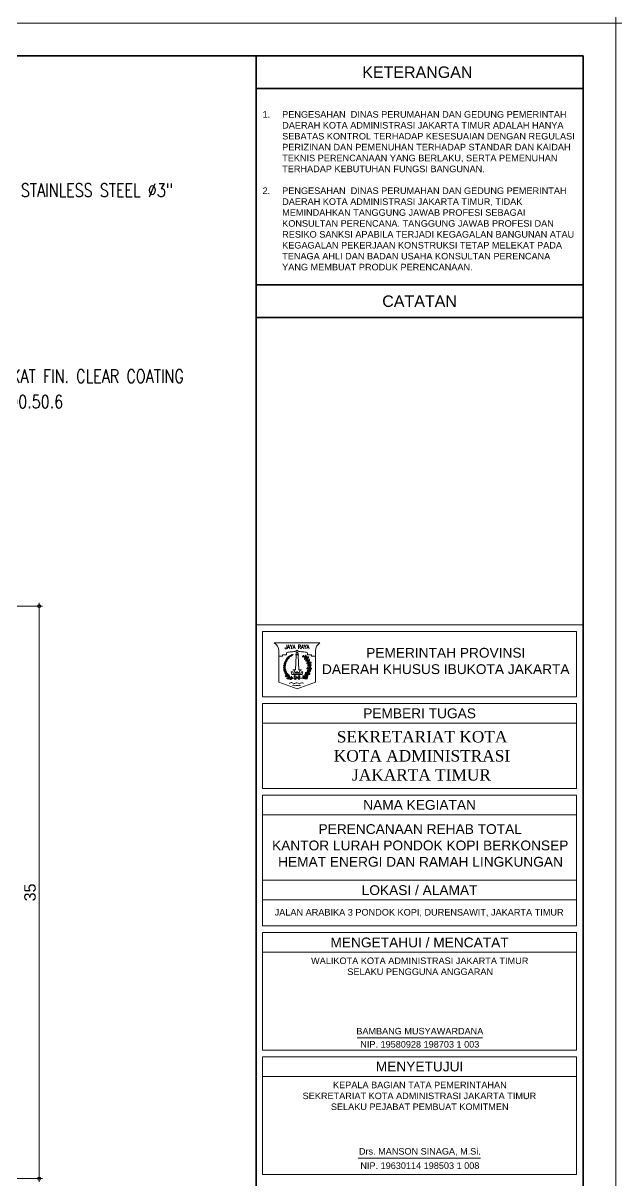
# Model space of a CAD drawing. Header units: millimetres. Extents: x -11 to 1625, y -267 to 180.
# Drawn here: x 893.1 to 911.21, y -27.36 to 8 of the extents above; entities that cross this region are included whole.
import ezdxf
from ezdxf import colors
from ezdxf.entities.mleader import LeaderData, LeaderLine
from ezdxf.enums import TextEntityAlignment as Align
from ezdxf.math import Vec2, Vec3

# ---------------------------------------------------------------- set-up
doc = ezdxf.new("R2010")
doc.units = ezdxf.units.MM
for name, color, linetype, lineweight in [('ars', 11, 'Continuous', 5), ('GRS KOP', 1, 'Continuous', 35), ('kop', 7, 'Continuous', 20), ('TEXT KETERANGAN', 7, 'Continuous', 9), ('u', 6, 'Continuous', 20)]:
    doc.layers.add(name, color=color, linetype=linetype, lineweight=lineweight)
doc.styles.add('ATTR', font='romans.shx', dxfattribs={"width": 0.8, "height": 1.735066})
doc.styles.add('BARU', font='complex.shx')
doc.styles.get("Standard").update_dxf_attribs({"font": 'ARIALUNI.TTF'})
doc.dimstyles.new('SK 50', dxfattribs={"dimtxt": 0.25, "dimasz": 0.1, "dimexe": 0, "dimexo": 0, "dimgap": 0.1, "dimtad": 1, "dimdec": 0, "dimlfac": 50, "dimzin": 12, "dimdsep": 46, "dimtxsty": 'Standard', "dimblk": 'BULAT', "dimcen": 0.1, "dimclrd": 256, "dimclre": 256, "dimclrt": 256, "dimadec": 0, "dimazin": 3, "dimtfac": 1, "dimtdec": 0, "dimtofl": 0, "dimtmove": 0, "dimatfit": 3, "dimldrblk": 'BULAT', "dimfxl": 0, "dimtolj": 1, "dimtzin": 0, "dimlwd": -1, "dimlwe": -1, "dimarcsym": 0})

# ---------------------------------------------------------------- blocks, each defined once
blk = doc.blocks.new('BULAT')
for p, q in [((-1, 0), (1, 0)), ((0, -1), (0, 1))]:
    blk.add_line(p, q)
blk.add_circle((0, 0), 0.5)
blk = doc.blocks.new('*D499')
at = {"layer": 'Defpoints', "color": 0, "ltscale": 0.15}
for p in [(891.18, -9.827), (891.18, -27.327), (893.586, -27.327)]:
    blk.add_point(p, dxfattribs=at)
at = {"layer": 'u', "ltscale": 0.15}
for p, q in [((891.18, -9.827), (893.586, -9.827)), ((893.586, -9.927), (893.586, -27.227)), ((891.18, -27.327), (893.586, -27.327))]:
    blk.add_line(p, q, dxfattribs=at)
at = {"layer": 'u', "ltscale": 0.15, "xscale": 0.1, "yscale": 0.1, "zscale": 0.1}
for p, rotation in [((893.586, -9.827), 90), ((893.586, -27.327), 270)]:
    blk.add_blockref('BULAT', p, dxfattribs=dict(at, rotation=rotation))
at = {"layer": 'u', "ltscale": 0.15, "insert": (893.307, -18.577), "char_height": 0.35, "attachment_point": 5, "rotation": 90}
blk.add_mtext('\\A1;35', dxfattribs=at)
blk = doc.blocks.new('kop')
at = {"layer": 'ars'}
for p, q in [((74.521, 35.599), (74.496, 35.614)), ((74.534, 35.595), (74.538, 35.581)), ((74.578, 35.526), (74.553, 35.541)), ((74.578, 35.526), (74.581, 35.555)), ((74.6, 35.468), (74.612, 35.457)), ((74.614, 35.467), (74.614, 35.452)), ((74.634, 35.366), (74.615, 35.388)), ((74.634, 35.366), (74.643, 35.394)), ((74.537, 35.048), (74.537, 35.078)), ((74.552, 35.066), (74.578, 35.081)), ((74.621, 35.202), (74.607, 35.228)), ((74.621, 35.202), (74.64, 35.225)), ((74.631, 35.289), (74.635, 35.273)), ((74.642, 35.304), (74.637, 35.29)), ((74.472, 34.989), (74.502, 34.992))]:
    blk.add_line(p, q, dxfattribs=at)
for centre, radius, start, end in [((73.906, 35.362), 0.061, 172.3995, 236.8608), ((73.812, 35.319), 0.061, 352.3995, 56.8608), ((73.916, 35.414), 0.061, 164.619, 229.0804), ((73.817, 35.384), 0.061, 344.619, 49.0804), ((73.933, 35.316), 0.061, 120.6799, 185.1412), ((74.278, 35.315), 0.405, 114.0856, 237.6325), ((73.842, 35.364), 0.061, 300.6799, 5.1412), ((73.923, 35.456), 0.0488, 158.8649, 223.3262), ((73.852, 35.424), 0.061, 292.8994, 357.3608), ((73.937, 35.365), 0.061, 112.8994, 177.3608), ((73.842, 35.44), 0.0488, 338.8649, 43.3262), ((73.873, 35.469), 0.0488, 287.1453, 351.6066), ((73.935, 35.415), 0.0488, 107.1453, 171.6066), ((73.942, 35.493), 0.0488, 150.2996, 214.761), ((73.859, 35.489), 0.0488, 330.2996, 34.761), ((73.948, 35.451), 0.0488, 98.58, 163.0414), ((73.894, 35.513), 0.0488, 278.58, 343.0414), ((73.961, 35.528), 0.0488, 145.7989, 210.2603), ((73.879, 35.531), 0.0488, 325.7989, 30.2603), ((73.916, 35.552), 0.0488, 274.0793, 338.5407), ((73.965, 35.485), 0.0488, 94.0793, 158.5407), ((73.985, 35.56), 0.0488, 139.3679, 203.8292), ((73.904, 35.572), 0.0488, 319.3679, 23.8292), ((73.984, 35.517), 0.0488, 87.6483, 152.1096), ((73.943, 35.589), 0.0488, 267.6483, 332.1096), ((74.012, 35.589), 0.0488, 133.8416, 198.303), ((73.932, 35.609), 0.0488, 313.8416, 18.303), ((74.007, 35.547), 0.0488, 82.122, 146.5834), ((73.973, 35.622), 0.0488, 262.122, 326.5834), ((74.036, 35.612), 0.0439, 126.6239, 191.0853), ((73.967, 35.639), 0.0439, 306.6239, 11.0853), ((74.026, 35.575), 0.0439, 74.9043, 139.3657), ((74.005, 35.646), 0.0439, 254.9043, 319.3657), ((74, 35.656), 0.0352, 303.961, 8.4223), ((74.054, 35.632), 0.0352, 123.961, 188.4223), ((74.045, 35.603), 0.0352, 72.2414, 136.7027), ((74.03, 35.66), 0.0352, 252.2414, 316.7027), ((74.027, 35.676), 0.0352, 297.7406, 2.2019), ((74.078, 35.647), 0.0352, 117.7406, 182.2019), ((74.066, 35.619), 0.0352, 66.021, 130.4823), ((74.057, 35.677), 0.0352, 246.021, 310.4823), ((74.097, 35.661), 0.0281, 113.4007, 177.862), ((74.058, 35.688), 0.0281, 293.4007, 357.862), ((74.086, 35.64), 0.0281, 61.6811, 126.1424), ((74.082, 35.687), 0.0281, 241.6811, 306.1424), ((74.082, 35.701), 0.0281, 293.4007, 357.862), ((74.121, 35.674), 0.0281, 113.4007, 177.862), ((74.11, 35.653), 0.0281, 61.6811, 126.1424), ((74.106, 35.7), 0.0281, 241.6811, 306.1424), ((74.117, 35.713), 0.0281, 260.9368, 325.3982), ((74.136, 35.669), 0.0281, 80.9368, 145.3982), ((74.232, 35.315), 0.405, 302.3675, 44.4851), ((74.485, 35.674), 0.0613, 235.5154, 280.6207), ((74.445, 35.613), 0.0507, 1.4248, 71.624), ((74.541, 35.601), 0.0613, 235.5154, 280.6207), ((74.589, 35.652), 0.0795, 151.1819, 225.9956), ((74.502, 35.54), 0.0507, 1.4248, 71.624), ((74.526, 35.44), 0.0795, 20.9123, 95.7261), ((74.592, 35.547), 0.0795, 200.9123, 275.7261), ((74.464, 35.633), 0.0795, 331.1819, 45.9956), ((74.611, 35.596), 0.0507, 162.5946, 232.7938), ((74.623, 35.449), 0.0613, 217.2288, 262.3342), ((74.538, 35.6), 0.0613, 313.598, 358.7033), ((74.663, 35.361), 0.0795, 171.1641, 245.9779), ((74.552, 35.301), 0.0795, 351.1641, 65.9779), ((74.566, 35.403), 0.0507, 343.1383, 53.3375), ((74.684, 35.504), 0.0795, 133.1999, 208.0136), ((74.559, 35.525), 0.0795, 313.1999, 28.0136), ((74.682, 35.427), 0.0507, 150.0679, 220.2671), ((74.721, 35.315), 0.0795, 113.3027, 188.1164), ((74.611, 35.377), 0.0795, 293.3027, 8.1164), ((74.611, 35.447), 0.0613, 301.0712, 346.1766), ((73.816, 35.253), 0.061, 2.2926, 66.7539), ((73.901, 35.312), 0.061, 182.2926, 246.7539), ((73.829, 35.191), 0.061, 12.6628, 77.1241), ((73.902, 35.264), 0.061, 192.6628, 257.1241), ((73.907, 35.225), 0.061, 200.2151, 264.6765), ((73.844, 35.143), 0.061, 20.2151, 84.6765), ((73.921, 35.183), 0.061, 206.1601, 270.6214), ((73.867, 35.095), 0.061, 26.1601, 90.6214), ((73.936, 35.271), 0.061, 130.573, 195.0343), ((73.837, 35.302), 0.061, 310.573, 15.0343), ((73.943, 35.23), 0.061, 140.9432, 205.4045), ((73.841, 35.243), 0.061, 320.9432, 25.4045), ((73.941, 35.145), 0.061, 208.508, 272.9693), ((73.891, 35.055), 0.061, 28.508, 92.9693), ((73.957, 35.19), 0.061, 140.9432, 205.4045), ((73.854, 35.203), 0.061, 320.9432, 25.4045), ((73.921, 35.015), 0.061, 40.0311, 104.4924), ((73.953, 35.113), 0.061, 220.0311, 284.4924), ((73.974, 35.153), 0.061, 146.9028, 211.3642), ((73.871, 35.155), 0.061, 326.9028, 31.3642), ((73.956, 34.978), 0.061, 49.2006, 113.662), ((73.971, 35.08), 0.061, 229.2006, 293.662), ((73.997, 35.115), 0.061, 146.6953, 211.1566), ((73.893, 35.117), 0.061, 326.6953, 31.1566), ((74.021, 35.084), 0.061, 144.8635, 209.3249), ((73.918, 35.089), 0.061, 324.8635, 29.3249), ((74.049, 35.054), 0.061, 144.4903, 208.9516), ((73.946, 35.059), 0.061, 324.4903, 28.9516), ((74.08, 35.031), 0.061, 156.1803, 220.6416), ((73.978, 35.016), 0.061, 336.1803, 40.6416), ((74.567, 35.052), 0.0795, 137.1076, 211.9214), ((74.441, 35.064), 0.0795, 317.1076, 31.9214), ((74.547, 34.969), 0.0507, 83.4432, 153.6424), ((74.569, 34.993), 0.0612, 69.8962, 144.7099), ((74.541, 35.085), 0.0612, 249.8962, 324.7099), ((74.582, 35.119), 0.0613, 176.9872, 222.0926), ((74.509, 35.12), 0.0507, 302.8967, 13.0959), ((74.644, 35.186), 0.0795, 153.0891, 227.9029), ((74.627, 35.286), 0.0613, 205.6201, 250.7254), ((74.52, 35.163), 0.0795, 333.0891, 47.9029), ((74.629, 35.078), 0.0507, 106.5818, 176.781), ((74.591, 35.141), 0.0613, 257.5851, 302.6905), ((74.562, 35.252), 0.0507, 331.5296, 41.7288), ((74.602, 35.228), 0.0795, 271.02, 345.8338), ((74.68, 35.129), 0.0795, 91.02, 165.8338), ((74.688, 35.241), 0.0507, 128.2781, 198.4773), ((74.63, 35.285), 0.0613, 279.2815, 324.3868), ((73.99, 34.949), 0.061, 44.4223, 108.8836), ((74.014, 35.049), 0.061, 224.4223, 288.8836), ((74.537, 35.042), 0.0613, 234.4466, 279.5519)]:
    blk.add_arc(centre, radius, start, end, dxfattribs=at)
at = {"layer": 'ars', "color": 11}
for centre, radius, start, end in [((74.491, 34.995), 0.0613, 158.8696, 203.9749), ((74.422, 35.02), 0.0507, 284.779, 354.9783), ((74.44, 34.986), 0.016, 270, 302.3675)]:
    blk.add_arc(centre, radius, start, end, dxfattribs=at)
at = {"layer": 'ars'}
for points, start_tangent, end_tangent in [([(74.461, 35.651), (74.466, 35.634), (74.45, 35.624), (74.429, 35.623), (74.426, 35.64), (74.439, 35.661), (74.444, 35.672), (74.461, 35.663), (74.461, 35.651)], (0.714442, -0.699695), (0.714442, -0.699695)), ([(74.518, 35.578), (74.523, 35.561), (74.507, 35.551), (74.486, 35.55), (74.483, 35.567), (74.496, 35.588), (74.501, 35.599), (74.518, 35.589), (74.518, 35.578)], (0.714442, -0.699695), (0.714442, -0.699695)), ([(74.594, 35.435), (74.593, 35.416), (74.574, 35.412), (74.555, 35.418), (74.556, 35.435), (74.576, 35.451), (74.584, 35.459), (74.597, 35.445), (74.594, 35.435)], (0.458819, -0.88853), (0.458819, -0.88853)), ([(74.571, 35.605), (74.582, 35.591), (74.6, 35.598), (74.612, 35.615), (74.601, 35.627), (74.576, 35.629), (74.564, 35.631), (74.562, 35.612), (74.571, 35.605)], (0.149901, -0.988701), (0.149901, -0.988701)), ([(74.644, 35.445), (74.652, 35.429), (74.671, 35.432), (74.687, 35.445), (74.678, 35.46), (74.654, 35.467), (74.643, 35.472), (74.637, 35.453), (74.644, 35.445)], (-0.068112, -0.997678), (-0.068112, -0.997678)), ([(74.463, 35.013), (74.447, 35.004), (74.433, 35.018), (74.428, 35.037), (74.443, 35.045), (74.467, 35.037), (74.479, 35.034), (74.474, 35.016), (74.463, 35.013)], (-0.515761, -0.856733), (-0.515761, -0.856733)), ([(74.551, 35.127), (74.539, 35.113), (74.521, 35.122), (74.51, 35.139), (74.522, 35.151), (74.547, 35.151), (74.559, 35.152), (74.56, 35.133), (74.551, 35.127)], (-0.223771, -0.974642), (-0.223771, -0.974642)), ([(74.549, 35.011), (74.537, 34.997), (74.548, 34.981), (74.566, 34.972), (74.576, 34.985), (74.573, 35.01), (74.573, 35.022), (74.554, 35.021), (74.549, 35.011)], (-0.942817, -0.33331), (-0.942817, -0.33331)), ([(74.596, 35.277), (74.591, 35.26), (74.572, 35.259), (74.554, 35.269), (74.559, 35.285), (74.581, 35.297), (74.591, 35.303), (74.601, 35.287), (74.596, 35.277)], (0.270637, -0.962681), (0.270637, -0.962681)), ([(74.614, 35.117), (74.608, 35.1), (74.624, 35.089), (74.645, 35.088), (74.649, 35.104), (74.636, 35.126), (74.631, 35.137), (74.614, 35.128), (74.614, 35.117)], (-0.735998, -0.676983), (-0.735998, -0.676983)), ([(74.66, 35.272), (74.661, 35.253), (74.68, 35.25), (74.699, 35.256), (74.697, 35.273), (74.677, 35.288), (74.669, 35.297), (74.656, 35.282), (74.66, 35.272)], (-0.433585, -0.901113), (-0.433585, -0.901113))]:
    blk.add_spline(points, degree=3, dxfattribs=dict(at, start_tangent=start_tangent, end_tangent=end_tangent))
for points in [[(74.445, 34.97), (74.47, 34.975), (74.522, 34.973), (74.56, 34.955)], [(74.445, 34.97), (74.468, 34.959), (74.518, 34.947), (74.56, 34.955)]]:
    blk.add_spline(points, degree=3, dxfattribs=at)
at = {"layer": 'GRS KOP'}
for p, q in [((73, 1), (73, 54)), ((83, 1), (83, 54)), ((73, 53), (83, 53)), ((73, 47), (83, 47)), ((73, 46), (83, 46))]:
    blk.add_line(p, q, dxfattribs=at)
blk.add_lwpolyline([(1, 54), (83, 54), (83, 1), (1, 1)], close=True, dxfattribs=at)
at = {"layer": 'kop', "color": 7}
for p, q in [((84, 55), (0, 55)), ((0, 55), (0, 0)), ((84, 55), (84, 0)), ((84, 55), (84, 0)), ((74.205, 35.69), (74.305, 35.69)), ((74.225, 35.67), (74.205, 35.23)), ((74.235, 35.698), (74.275, 35.698)), ((74.285, 35.67), (74.305, 35.23)), ((74.075, 35.17), (74.124, 35.17)), ((74.075, 35.17), (74.095, 35.09)), ((74.095, 35.09), (74.415, 35.09)), ((74.124, 35.23), (74.124, 35.228)), ((74.124, 35.23), (74.205, 35.23)), ((74.124, 35.228), (74.129, 35.228)), ((74.124, 35.17), (74.134, 35.13)), ((74.134, 35.13), (74.376, 35.13)), ((74.195, 35.15), (74.235, 35.15)), ((74.275, 35.15), (74.315, 35.15)), ((74.305, 35.23), (74.386, 35.23)), ((74.376, 35.13), (74.386, 35.17)), ((74.381, 35.228), (74.386, 35.228)), ((74.386, 35.23), (74.386, 35.228)), ((74.386, 35.17), (74.435, 35.17)), ((74.415, 35.09), (74.435, 35.17)), ((0, 0), (84, 0))]:
    blk.add_line(p, q, dxfattribs=at)
at = {"layer": 'kop'}
for p, q in [((83, 36.6), (73, 36.6)), ((73.2, 34.4), (73.2, 36.4)), ((82.8, 36.4), (73.2, 36.4)), ((82.8, 34.4), (82.8, 36.4)), ((82.8, 34.4), (73.2, 34.4)), ((73.2, 31.6), (73.2, 34.2)), ((82.8, 34.2), (73.2, 34.2)), ((82.8, 31.6), (82.8, 34.2)), ((82.8, 33.6), (73.2, 33.6)), ((82.8, 31.6), (73.2, 31.6)), ((73.2, 27.4), (73.2, 31.4)), ((82.8, 31.4), (73.2, 31.4)), ((82.8, 27.4), (82.8, 31.4)), ((82.8, 30.8), (73.2, 30.8)), ((82.8, 28.8), (73.2, 28.8)), ((82.8, 28.2), (73.2, 28.2)), ((82.8, 27.4), (73.2, 27.4)), ((73.2, 23.6), (73.2, 27.2)), ((82.8, 27.2), (73.2, 27.2)), ((82.8, 23.6), (82.8, 27.2)), ((82.8, 26.6), (73.2, 26.6)), ((76.089, 23.976), (79.928, 23.976)), ((82.8, 23.6), (73.2, 23.6)), ((73.2, 19.8), (73.2, 23.4)), ((82.8, 23.4), (73.2, 23.4)), ((82.8, 19.8), (82.8, 23.4)), ((82.8, 22.8), (73.2, 22.8)), ((76.127, 20.296), (79.863, 20.296)), ((82.8, 19.8), (73.2, 19.8))]:
    blk.add_line(p, q, dxfattribs=at)
at = {"layer": 'kop', "color": 5}
for p, q in [((74.955, 36.05), (73.555, 36.05)), ((73.695, 35.81), (73.695, 34.85)), ((73.935, 35.73), (73.935, 35.69)), ((74.575, 35.73), (74.575, 35.69)), ((74.815, 35.81), (74.815, 34.85)), ((73.695, 35.65), (73.815, 35.65)), ((73.815, 35.69), (73.815, 35.65)), ((73.815, 35.69), (73.935, 35.69)), ((74.695, 35.69), (74.575, 35.69)), ((74.695, 35.69), (74.695, 35.65)), ((74.815, 35.65), (74.695, 35.65)), ((74.225, 34.95), (74.171, 35.022)), ((74.255, 34.986), (74.203, 35.046)), ((74.255, 34.986), (74.307, 35.046)), ((74.285, 34.95), (74.339, 35.022)), ((73.695, 34.85), (74.255, 34.65)), ((74.225, 34.95), (74.21, 34.93)), ((74.255, 34.65), (74.815, 34.85)), ((74.285, 34.95), (74.3, 34.93))]:
    blk.add_line(p, q, dxfattribs=at)
at = {"layer": 'kop', "color": 7}
for points in [[(74.235, 35.698), (74.233, 35.701), (74.231, 35.704), (74.229, 35.707), (74.228, 35.71), (74.227, 35.713), (74.227, 35.715), (74.226, 35.718), (74.226, 35.72), (74.226, 35.723), (74.226, 35.725), (74.226, 35.728), (74.226, 35.731), (74.226, 35.733), (74.227, 35.736), (74.228, 35.738), (74.229, 35.741), (74.23, 35.743), (74.232, 35.746), (74.234, 35.749), (74.236, 35.753), (74.24, 35.758), (74.244, 35.763), (74.249, 35.77), (74.255, 35.778)], [(74.275, 35.698), (74.277, 35.701), (74.279, 35.704), (74.281, 35.707), (74.282, 35.71), (74.283, 35.713), (74.283, 35.715), (74.284, 35.718), (74.284, 35.72), (74.284, 35.723), (74.284, 35.725), (74.284, 35.728), (74.284, 35.731), (74.284, 35.733), (74.283, 35.736), (74.282, 35.738), (74.281, 35.741), (74.28, 35.743), (74.278, 35.746), (74.276, 35.749), (74.274, 35.753), (74.27, 35.758), (74.266, 35.763), (74.261, 35.77), (74.255, 35.778)]]:
    blk.add_lwpolyline(points, dxfattribs=at)
at = {"layer": 'kop', "color": 1}
blk.add_lwpolyline([(74.07, 34.97), (74.44, 34.97)], close=True, dxfattribs=at)
at = {"layer": 'kop', "color": 5}
for points in [[(74.21, 34.97), (74.18, 34.93)], [(74.3, 34.97), (74.33, 34.93)]]:
    blk.add_lwpolyline(points, dxfattribs=at)
for centre, radius, start, end in [((73.419, 35.81), 0.276, 0, 60.5129), ((73.975, 35.73), 0.04, 90, 180), ((74.535, 35.73), 0.04, 0, 90), ((75.091, 35.81), 0.276, 119.4871, 180), ((74.187, 35.034), 0.02, 36.8699, 216.8699), ((74.323, 35.034), 0.02, 323.1301, 143.1301)]:
    blk.add_arc(centre, radius, start, end, dxfattribs=at)
at = {"layer": 'kop', "color": 7}
for centre, radius, start, end in [((74.198, 35.663), 0.0283, 15, 75), ((74.312, 35.663), 0.0283, 105, 165), ((74.079, 35.119), 0.12, 15, 65.3894), ((74.255, 35.15), 0.02, 0, 180), ((74.431, 35.119), 0.12, 114.6106, 165)]:
    blk.add_arc(centre, radius, start, end, dxfattribs=at)
at = {"layer": 'kop', "color": 1}
blk.add_arc((74.07, 34.986), 0.016, 237.6325, 270, dxfattribs=at)
at = {"layer": 'kop', "color": 5}
for points in [[(74.255, 35.83), (74.232, 35.807), (74.2, 35.793), (74.12, 35.782), (74.046, 35.777), (73.975, 35.77)], [(74.255, 35.83), (74.278, 35.807), (74.31, 35.793), (74.39, 35.782), (74.464, 35.777), (74.535, 35.77)], [(74.023, 34.99), (74.006, 34.984), (73.974, 34.992), (73.925, 35.01), (73.891, 35.041)], [(74.125, 34.97), (74.112, 34.996), (74.085, 35.02), (74.081, 35.031)], [(74.038, 34.971), (74.016, 34.967), (73.997, 34.959), (73.964, 34.956), (73.932, 34.964)], [(74.082, 34.965), (74.066, 34.956), (74.034, 34.952), (74.006, 34.952), (73.992, 34.948)], [(74.015, 34.807), (74.089, 34.844), (74.162, 34.807), (74.249, 34.833), (74.326, 34.809), (74.4, 34.83), (74.45, 34.817)], [(74.125, 34.97), (74.104, 34.959), (74.093, 34.947), (74.051, 34.932), (74.033, 34.937)], [(74.113, 34.984), (74.085, 34.986), (74.071, 34.993), (74.051, 34.993)], [(74.12, 34.747), (74.16, 34.759), (74.204, 34.744), (74.255, 34.753), (74.3, 34.744), (74.332, 34.758), (74.357, 34.749)]]:
    blk.add_spline(points, degree=3, dxfattribs=at)
at = {"layer": 'kop'}
for s, height, p in [('KETERANGAN ', 0.35, (78, 53.5)), ('CATATAN', 0.35, (78, 46.5)), ('PEMERINTAH PROVINSI', 0.29998, (78.8, 35.75)), ('DAERAH KHUSUS IBUKOTA JAKARTA', 0.29998, (78.8, 35.25)), ('PEMBERI TUGAS', 0.3, (78, 33.9)), ('NAMA KEGIATAN', 0.3, (78, 31.1)), ('LOKASI / ALAMAT', 0.3, (78, 28.5)), ('JALAN ARABIKA 3 PONDOK KOPI, DURENSAWIT, JAKARTA TIMUR', 0.2, (77.986, 27.8)), ('MENGETAHUI / MENCATAT', 0.3, (78, 26.9)), ('BAMBANG MUSYAWARDANA', 0.19926, (78.007, 24.183)), ('NIP. 19580928 198703 1 003', 0.19926, (78.007, 23.78)), ('MENYETUJUI', 0.3, (78, 23.1)), ('Drs. MANSON SINAGA, M.Si.', 0.19926, (78.009, 20.496)), ('NIP. 19630114 198503 1 008', 0.19926, (78.009, 20.071))]:
    blk.add_text(s, height=height, dxfattribs=at).set_placement(p, align=Align.MIDDLE)
at = {"layer": 'kop', "color": 5, "style": 'BARU', "width": 0.9}
blk.add_text('JAYA RAYA', height=0.12, dxfattribs=at).set_placement((74.255, 35.93), align=Align.MIDDLE)
at = {"layer": 'kop', "insert": (73.2, 49.875), "char_height": 0.2, "width": 9.6, "attachment_point": 4}
blk.add_mtext('\\pi-0.6,l0.6,t0.6;1.^IPENGESAHAN  DINAS PERUMAHAN DAN GEDUNG PEMERINTAH DAERAH KOTA ADMINISTRASI JAKARTA TIMUR ADALAH HANYA SEBATAS KONTROL TERHADAP KESESUAIAN DENGAN REGULASI PERIZINAN DAN PEMENUHAN TERHADAP STANDAR DAN KAIDAH TEKNIS PERENCANAAN YANG BERLAKU, SERTA PEMENUHAN TERHADAP KEBUTUHAN FUNGSI BANGUNAN.\\P\\P2.^IPENGESAHAN  DINAS PERUMAHAN DAN GEDUNG PEMERINTAH DAERAH KOTA ADMINISTRASI JAKARTA TIMUR, TIDAK MEMINDAHKAN TANGGUNG JAWAB PROFESI SEBAGAI KONSULTAN PERENCANA. TANGGUNG JAWAB PROFESI DAN RESIKO SANKSI APABILA TERJADI KEGAGALAN BANGUNAN ATAU KEGAGALAN PEKERJAAN KONSTRUKSI TETAP MELEKAT PADA TENAGA AHLI DAN BADAN USAHA KONSULTAN PERENCANA YANG MEMBUAT PRODUK PERENCANAAN.', dxfattribs=at)
at = {"layer": 'kop', "attachment_point": 1, "style": 'BARU'}
for s, width, insert, char_height in [('\\pi1.4375;{\\fRomantic|b0|i0|c2|p2;SEKRETARIAT KOTA\\P\\pi1.3461;KOTA ADMINISTRASI\\P\\pi1.9027;JAKARTA TIMUR}', 7.94943, (74.033, 33.359), 0.35), ('\\pi0.65609;{\\fArial|b0|i0|c0|p34;WALIKOTA KOTA ADMINISTRASI JAKARTA TIMUR\\P\\pi1.7645;SELAKU PENGGUNA ANGGARAN}', 7.94943, (74.027, 26.434), 0.2), ('\\pi1.5072;{\\fArial|b0|i0|c0|p34;KEPALA BAGIAN TATA PEMERINTAHAN\\P\\pi0.57794;SEKRETARIAT KOTA ADMINISTRASI JAKARTA TIMUR\\P\\pi1.4412;SELAKU PEJABAT PEMBUAT KOMITMEN}', 8.28085, (73.847, 22.638), 0.2)]:
    blk.add_mtext_dynamic_manual_height_columns(s, width=width, gutter_width=1.5, heights=[0], dxfattribs=dict(at, insert=insert, char_height=char_height))
at = {"layer": 'kop', "insert": (73.464, 30.51), "char_height": 0.3, "attachment_point": 1}
blk.add_mtext_dynamic_manual_height_columns('\\pi1.446;PERENCANAAN REHAB TOTAL \\P\\pi0.026798;KANTOR LURAH PONDOK KOPI BERKONSEP \\P\\pi0.21087;HEMAT ENERGI DAN RAMAH LINGKUNGAN', width=9.06362, gutter_width=1.5, heights=[0], dxfattribs=at)
at = {"layer": 'kop', "style": 'BARU', "flags": 4}
for p, height in [((73.8, 5.4), 0.35), ((80.303, 5.382), 0.25), ((73.8, 4.9), 0.35), ((80.303, 4.882), 0.25), ((73.8, 4.4), 0.35), ((80.303, 4.382), 0.25)]:
    blk.add_attdef('-', p, '', height=height, dxfattribs=at)
at = {"layer": 'kop', "flags": 4}
for tag, p in [('AR-00', (78.057, 2.648)), ('00', (81.238, 2.647))]:
    blk.add_attdef(tag, text='', height=0.35, dxfattribs=at).set_placement(p, align=Align.MIDDLE)

msp = doc.modelspace()

# ---------------------------------------------------------------- block references
at = {"layer": 'kop'}
for p in [(827.2141618, 8), (911.2141622, -47)]:
    msp.add_blockref('kop', p, dxfattribs=at)
at = {"layer": 'TEXT KETERANGAN'}
msp.add_blockref('kop', (827.2141618, -47), dxfattribs=at)

# ---------------------------------------------------------------- dimensions: what is measured, and where the dimension line sits
at = {"layer": 'u', "ltscale": 0.15}
dim = msp.add_linear_dim(base=(893.5861505, -27.3274833), p1=(891.1803197, -9.8274833), p2=(891.1803197, -27.3274833), angle=90, dimstyle='SK 50', override={"dimtxt": 0.35, "dimlfac": 2}, dxfattribs=at)
dim.commit()
dim.dimension.update_dxf_attribs({"geometry": '*D499', "text_midpoint": (893.3073305, -18.5774833)})

# ---------------------------------------------------------------- leaders
at = {"layer": 'TEXT KETERANGAN'}
ml = msp.add_multileader_mtext('Standard', dxfattribs=at)
ml.set_content('{\\C90;TIANG BENDERA STAINLESS STEEL %%C3"}', color=256, style='ATTR')
ml.set_leader_properties()
ml.build(insert=Vec2(0, 0))
ml.multileader.update_dxf_attribs({"text_left_attachment_type": 2, "text_right_attachment_type": 2, "dogleg_length": 2.367, "arrow_head_size": 0.5275085})
ctx = ml.context
ctx.base_point, ctx.char_height, ctx.arrow_head_size, ctx.landing_gap_size, ctx.plane_origin = Vec3(889.2253179, 2.8564072), 0.4, 0.5275085, 0.2637542, Vec3(892.2369245, 1.0481385)
ctx.left_attachment, ctx.right_attachment = 2, 2
notes = []
notes.append((ctx, [(0, (1, 1, 0), (886.6693624, 2.8564072), (1, 0), 2.5559555, [(0, [(884.8309355, 2.8564072)], 0, [])])]))
ctx.mtext.insert, ctx.mtext.rotation, ctx.mtext.flow_direction = Vec3(889.4890722, 3.0945025), 6.2831853072, 5
ml = msp.add_multileader_mtext('Standard', dxfattribs=at)
ml.set_content('{\\C90;CORAL SIKAT FIN. CLEAR COATING}', color=256, style='ATTR')
ml.set_leader_properties()
ml.build(insert=Vec2(0, 0))
ml.multileader.update_dxf_attribs({"text_left_attachment_type": 2, "text_right_attachment_type": 2, "dogleg_length": 2.367, "arrow_head_size": 0.5275085})
ctx = ml.context
ctx.base_point, ctx.char_height, ctx.arrow_head_size, ctx.landing_gap_size, ctx.plane_origin = Vec3(890.5030098, -2.7922993), 0.4, 0.5275085, 0.2637542, Vec3(892.2369245, -4.600568)
ctx.left_attachment, ctx.right_attachment = 2, 2
notes.append((ctx, [(0, (1, 1, 0), (887.4170393, -2.7922993), (1, 0), 3.0859705, [(0, [(886.7285873, 0.4851889)], 0, [])])]))
ctx.mtext.insert, ctx.mtext.rotation, ctx.mtext.flow_direction = Vec3(890.7667641, -2.5922993), 6.2831853072, 5
ml = msp.add_multileader_mtext('Standard', dxfattribs=at)
ml.set_content('{\\C90;BAJA [ 100.50.6}', color=256, style='ATTR')
ml.set_leader_properties()
ml.build(insert=Vec2(0, 0))
ml.multileader.update_dxf_attribs({"text_left_attachment_type": 2, "text_right_attachment_type": 2, "dogleg_length": 2.367, "arrow_head_size": 0.5275085})
ctx = ml.context
ctx.base_point, ctx.char_height, ctx.arrow_head_size, ctx.landing_gap_size, ctx.plane_origin = Vec3(890.5030098, -3.6771517), 0.4, 0.5275085, 0.2637542, Vec3(892.2369245, -5.4854204)
ctx.left_attachment, ctx.right_attachment = 2, 2
notes.append((ctx, [(0, (1, 1, 0), (886.6693624, -3.6771517), (1, 0), 3.8336474, [(0, [(885.1795725, -3.6771517)], 0, [])])]))
ctx.mtext.insert, ctx.mtext.rotation, ctx.mtext.flow_direction = Vec3(890.7667641, -3.3723897), 6.2831853072, 5
for ctx, leaders in notes:
    for number, flags, end, landing, length, lines in leaders:
        leader = LeaderData()
        leader.index, (leader.has_last_leader_line, leader.has_dogleg_vector, leader.attachment_direction) = number, flags
        leader.last_leader_point, leader.dogleg_vector, leader.dogleg_length = Vec3(end), Vec3(landing), length
        for number, points, colour, breaks in lines:
            line = LeaderLine()
            line.index, line.vertices, line.color, line.breaks = number, Vec3.list(points), colors.encode_raw_color(colour), breaks
            leader.lines.append(line)
        ctx.leaders.append(leader)

doc.saveas('drawing.dxf')
